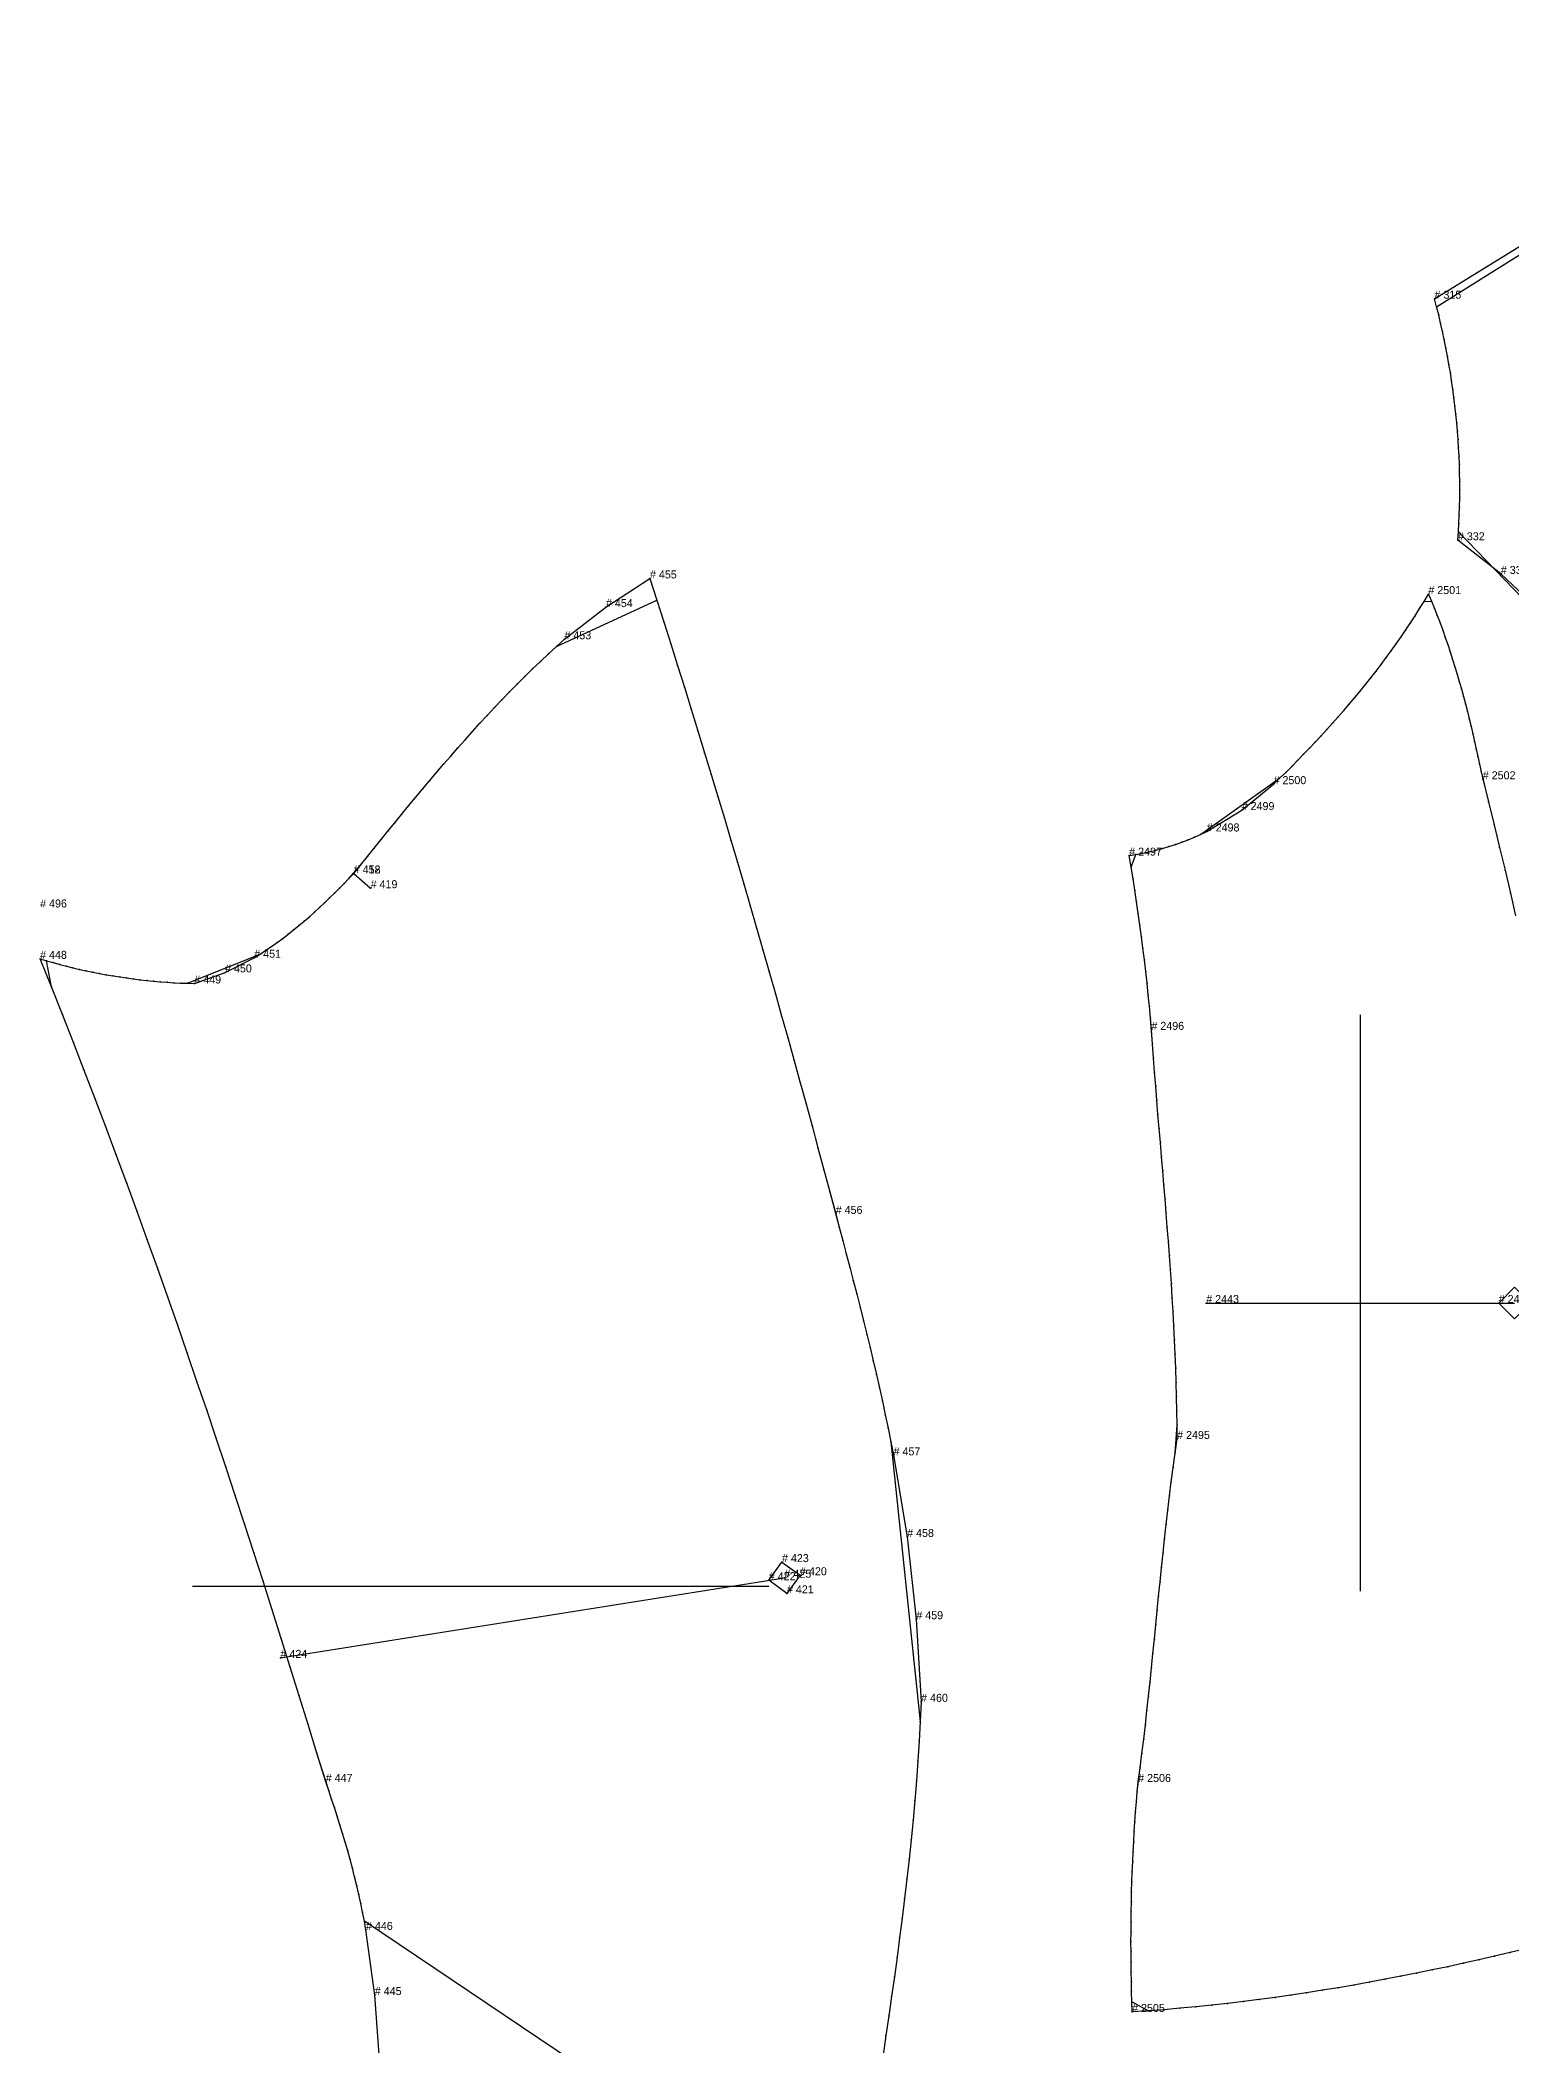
# Model space of a CAD drawing. Extents: x -129 to 180, y -125 to 336.
# Drawn here: x -105.7 to -59.7, y 151.8 to 214.5 of the extents above; entities that cross this region are included whole.
import ezdxf

# ---------------------------------------------------------------- set-up
doc = ezdxf.new("R2010")
doc.units = 0

# ---------------------------------------------------------------- blocks, each defined once
blk = doc.blocks.new('Pattern_65869_M')
at = {"layer": '1'}
blk.add_lwpolyline([(-59.319839, 154.869263), (-59.804924, 154.753235), (-60.290535, 154.639633), (-60.776684, 154.528549), (-61.263363, 154.42009), (-61.75058, 154.314316), (-62.238338, 154.211319), (-62.726635, 154.111206), (-63.215473, 154.014038), (-63.704857, 153.919922), (-64.194786, 153.828949), (-64.685265, 153.741196), (-65.176292, 153.656754), (-65.667877, 153.575699), (-66.160011, 153.498138), (-66.652702, 153.424164), (-67.145958, 153.353836), (-67.639771, 153.287262), (-68.13414, 153.224533), (-68.629074, 153.165726), (-69.12458, 153.110931), (-69.620651, 153.060242), (-70.117294, 153.013733), (-70.61451, 152.971512), (-71.112289, 152.933655), (-71.610657, 152.900253), (-71.619911, 153.212646), (-71.627823, 153.525101), (-71.634361, 153.837616), (-71.639488, 154.150192), (-71.643166, 154.462799), (-71.645363, 154.775421), (-71.646034, 155.088074), (-71.645149, 155.400711), (-71.64267, 155.713348), (-71.638565, 156.02597), (-71.632797, 156.338562), (-71.625328, 156.651108), (-71.616127, 156.963593), (-71.605148, 157.276031), (-71.592361, 157.588379), (-71.577728, 157.90065), (-71.561218, 158.212814), (-71.542786, 158.524872), (-71.522408, 158.836807), (-71.500038, 159.148605), (-71.475647, 159.460266), (-71.449196, 159.771774), (-71.420639, 160.083115), (-71.360641, 160.528641), (-71.303459, 160.974472), (-71.248817, 161.420563), (-71.196457, 161.866882), (-71.146088, 162.313416), (-71.09745, 162.760132), (-71.050255, 163.207001), (-71.004242, 163.653976), (-70.959129, 164.101059), (-70.91465, 164.548187), (-70.870522, 164.995361), (-70.826477, 165.442535), (-70.782234, 165.889679), (-70.737534, 166.336761), (-70.692085, 166.783768), (-70.64563, 167.230667), (-70.597878, 167.677414), (-70.548569, 168.123978), (-70.497421, 168.570343), (-70.444168, 169.016479), (-70.388527, 169.462357), (-70.330231, 169.907944), (-70.268997, 170.35321), (-70.204567, 170.798126), (-70.206238, 171.240051), (-70.211357, 171.681808), (-70.219742, 172.123398), (-70.231216, 172.56485), (-70.245605, 173.006149), (-70.262733, 173.447327), (-70.282425, 173.888382), (-70.304504, 174.3293), (-70.328796, 174.770126), (-70.355118, 175.210846), (-70.383308, 175.651474), (-70.413185, 176.09201), (-70.444565, 176.532486), (-70.47728, 176.972885), (-70.511154, 177.413223), (-70.546013, 177.853516), (-70.581673, 178.293747), (-70.617966, 178.733963), (-70.654716, 179.174149), (-70.69175, 179.614304), (-70.728882, 180.054459), (-70.765945, 180.494614), (-70.802757, 180.934769), (-70.839149, 181.374939), (-70.874939, 181.81514), (-70.909958, 182.255356), (-70.944031, 182.695618), (-70.976967, 183.135925), (-71.008614, 183.576294), (-71.039024, 183.940964), (-71.071831, 184.305405), (-71.107002, 184.669617), (-71.144516, 185.033585), (-71.184334, 185.397308), (-71.226425, 185.760773), (-71.27076, 186.123978), (-71.317314, 186.486908), (-71.366043, 186.849533), (-71.416939, 187.211884), (-71.469955, 187.573929), (-71.525063, 187.935654), (-71.582237, 188.297073), (-71.641441, 188.658157), (-71.702652, 189.018906), (-71.493233, 189.053818), (-71.284615, 189.093552), (-71.076965, 189.138214), (-70.870461, 189.187866), (-70.665276, 189.242599), (-70.461578, 189.302475), (-70.259552, 189.367584), (-70.059372, 189.438019), (-69.861198, 189.513855), (-69.665215, 189.595154), (-69.471596, 189.682022), (-69.28051, 189.774521), (-68.188438, 190.44165), (-67.193382, 191.251282), (-67.003349, 191.435074), (-66.814423, 191.620239), (-66.626656, 191.806763), (-66.440125, 191.994675), (-66.254875, 192.18399), (-66.070984, 192.374741), (-65.888504, 192.56691), (-65.707497, 192.760544), (-65.52803, 192.955627), (-65.350159, 193.152206), (-65.173958, 193.350266), (-64.999474, 193.54985), (-64.826775, 193.750961), (-64.65593, 193.953598), (-64.486992, 194.157806), (-64.320023, 194.363586), (-64.15509, 194.570953), (-63.992252, 194.779922), (-63.83157, 194.990509), (-63.673111, 195.202728), (-63.51693, 195.416595), (-63.363094, 195.632126), (-63.211666, 195.849335), (-63.062702, 196.068237), (-62.916271, 196.288849), (-62.772427, 196.511185), (-62.631241, 196.73526), (-62.492767, 196.961105), (-62.357075, 197.188705), (-62.261875, 196.965927), (-62.169662, 196.742111), (-62.080341, 196.517334), (-61.993824, 196.291595), (-61.910015, 196.064972), (-61.828819, 195.837463), (-61.750141, 195.609146), (-61.673889, 195.380035), (-61.599968, 195.150192), (-61.52829, 194.919632), (-61.458752, 194.688416), (-61.391266, 194.456558), (-61.325741, 194.224121), (-61.262074, 193.991135), (-61.20018, 193.757645), (-61.139961, 193.523682), (-61.081326, 193.289276), (-61.024181, 193.054504), (-60.96843, 192.819366), (-60.913979, 192.583923), (-60.860737, 192.348206), (-60.808609, 192.112244), (-60.7575, 191.876099), (-60.707321, 191.639801), (-60.65797, 191.403397), (-60.480408, 190.694458), (-60.305237, 189.984726), (-60.132721, 189.274185), (-59.963131, 188.562851), (-59.796741, 187.850708), (-59.633812, 187.137741)], dxfattribs=at)
at = {"layer": '2'}
for p in [(-62.357075, 197.188705), (-62.357075, 197.188705), (-67.193382, 191.251282), (-67.193382, 191.251282), (-60.65797, 191.403397), (-60.65797, 191.403397), (-68.188438, 190.44165), (-68.188438, 190.44165), (-69.28051, 189.774521), (-69.28051, 189.774521), (-71.702652, 189.018906), (-71.702652, 189.018906), (-71.008614, 183.576294), (-71.008614, 183.576294), (-69.295509, 175.044479), (-69.295509, 175.044479), (-60.160938, 175.044479), (-60.160938, 175.044479), (-70.204567, 170.798126), (-70.204567, 170.798126), (-71.420639, 160.083115), (-71.420639, 160.083115), (-71.610657, 152.900253), (-71.610657, 152.900253)]:
    blk.add_point(p, dxfattribs=at)
at = {"layer": '3'}
for p in [(-62.631241, 196.73526), (-62.631241, 196.73526), (-62.492767, 196.961105), (-62.492767, 196.961105), (-62.261875, 196.965927), (-62.261875, 196.965927), (-62.169662, 196.742111), (-62.169662, 196.742111), (-62.916271, 196.288849), (-62.916271, 196.288849), (-62.772427, 196.511185), (-62.772427, 196.511185), (-62.080341, 196.517334), (-62.080341, 196.517334), (-61.993824, 196.291595), (-61.993824, 196.291595), (-63.363094, 195.632126), (-63.363094, 195.632126), (-63.211666, 195.849335), (-63.211666, 195.849335), (-63.062702, 196.068237), (-63.062702, 196.068237), (-61.910015, 196.064972), (-61.910015, 196.064972), (-61.828819, 195.837463), (-61.828819, 195.837463), (-61.750141, 195.609146), (-61.750141, 195.609146), (-63.83157, 194.990509), (-63.83157, 194.990509), (-63.673111, 195.202728), (-63.673111, 195.202728), (-63.51693, 195.416595), (-63.51693, 195.416595), (-61.673889, 195.380035), (-61.673889, 195.380035), (-61.599968, 195.150192), (-61.599968, 195.150192), (-61.52829, 194.919632), (-61.52829, 194.919632), (-64.320023, 194.363586), (-64.320023, 194.363586), (-64.15509, 194.570953), (-64.15509, 194.570953), (-63.992252, 194.779922), (-63.992252, 194.779922), (-61.458752, 194.688416), (-61.458752, 194.688416), (-61.391266, 194.456558), (-61.391266, 194.456558), (-61.325741, 194.224121), (-61.325741, 194.224121), (-64.826775, 193.750961), (-64.826775, 193.750961), (-64.65593, 193.953598), (-64.65593, 193.953598), (-64.486992, 194.157806), (-64.486992, 194.157806), (-61.262074, 193.991135), (-61.262074, 193.991135), (-61.20018, 193.757645), (-61.20018, 193.757645), (-65.350159, 193.152206), (-65.350159, 193.152206), (-65.173958, 193.350266), (-65.173958, 193.350266), (-64.999474, 193.54985), (-64.999474, 193.54985), (-61.139961, 193.523682), (-61.139961, 193.523682), (-61.081326, 193.289276), (-61.081326, 193.289276), (-61.024181, 193.054504), (-61.024181, 193.054504), (-66.070984, 192.374741), (-66.070984, 192.374741), (-65.888504, 192.56691), (-65.888504, 192.56691), (-65.707497, 192.760544), (-65.707497, 192.760544), (-65.52803, 192.955627), (-65.52803, 192.955627), (-60.96843, 192.819366), (-60.96843, 192.819366), (-60.913979, 192.583923), (-60.913979, 192.583923), (-60.860737, 192.348206), (-60.860737, 192.348206), (-66.626656, 191.806763), (-66.626656, 191.806763), (-66.440125, 191.994675), (-66.440125, 191.994675), (-66.254875, 192.18399), (-66.254875, 192.18399), (-60.808609, 192.112244), (-60.808609, 192.112244), (-60.7575, 191.876099), (-60.7575, 191.876099), (-67.003349, 191.435074), (-67.003349, 191.435074), (-66.814423, 191.620239), (-66.814423, 191.620239), (-60.707321, 191.639801), (-60.707321, 191.639801), (-60.480408, 190.694458), (-60.480408, 190.694458), (-60.305237, 189.984726), (-60.305237, 189.984726), (-70.665276, 189.242599), (-70.665276, 189.242599), (-70.461578, 189.302475), (-70.461578, 189.302475), (-70.259552, 189.367584), (-70.259552, 189.367584), (-70.059372, 189.438019), (-70.059372, 189.438019), (-69.861198, 189.513855), (-69.861198, 189.513855), (-69.665215, 189.595154), (-69.665215, 189.595154), (-69.471596, 189.682022), (-69.471596, 189.682022), (-60.132721, 189.274185), (-60.132721, 189.274185), (-71.641441, 188.658157), (-71.641441, 188.658157), (-71.493233, 189.053818), (-71.493233, 189.053818), (-71.284615, 189.093552), (-71.284615, 189.093552), (-71.076965, 189.138214), (-71.076965, 189.138214), (-70.870461, 189.187866), (-70.870461, 189.187866), (-71.582237, 188.297073), (-71.582237, 188.297073), (-59.963131, 188.562851), (-59.963131, 188.562851), (-71.525063, 187.935654), (-71.525063, 187.935654), (-71.469955, 187.573929), (-71.469955, 187.573929), (-59.796741, 187.850708), (-59.796741, 187.850708), (-71.416939, 187.211884), (-71.416939, 187.211884), (-71.366043, 186.849533), (-71.366043, 186.849533), (-71.317314, 186.486908), (-71.317314, 186.486908), (-71.27076, 186.123978), (-71.27076, 186.123978), (-71.226425, 185.760773), (-71.226425, 185.760773), (-71.184334, 185.397308), (-71.184334, 185.397308), (-71.144516, 185.033585), (-71.144516, 185.033585), (-71.107002, 184.669617), (-71.107002, 184.669617), (-71.071831, 184.305405), (-71.071831, 184.305405), (-71.039024, 183.940964), (-71.039024, 183.940964), (-70.976967, 183.135925), (-70.976967, 183.135925), (-70.944031, 182.695618), (-70.944031, 182.695618), (-70.909958, 182.255356), (-70.909958, 182.255356), (-70.874939, 181.81514), (-70.874939, 181.81514), (-70.839149, 181.374939), (-70.839149, 181.374939), (-70.802757, 180.934769), (-70.802757, 180.934769), (-70.765945, 180.494614), (-70.765945, 180.494614), (-70.728882, 180.054459), (-70.728882, 180.054459), (-70.69175, 179.614304), (-70.69175, 179.614304), (-70.654716, 179.174149), (-70.654716, 179.174149), (-70.617966, 178.733963), (-70.617966, 178.733963), (-70.581673, 178.293747), (-70.581673, 178.293747), (-70.546013, 177.853516), (-70.546013, 177.853516), (-70.511154, 177.413223), (-70.511154, 177.413223), (-70.47728, 176.972885), (-70.47728, 176.972885), (-70.444565, 176.532486), (-70.444565, 176.532486), (-70.413185, 176.09201), (-70.413185, 176.09201), (-70.383308, 175.651474), (-70.383308, 175.651474), (-70.355118, 175.210846), (-70.355118, 175.210846), (-70.328796, 174.770126), (-70.328796, 174.770126), (-70.304504, 174.3293), (-70.304504, 174.3293), (-70.282425, 173.888382), (-70.282425, 173.888382), (-70.262733, 173.447327), (-70.262733, 173.447327), (-70.245605, 173.006149), (-70.245605, 173.006149), (-70.231216, 172.56485), (-70.231216, 172.56485), (-70.219742, 172.123398), (-70.219742, 172.123398), (-70.211357, 171.681808), (-70.211357, 171.681808), (-70.206238, 171.240051), (-70.206238, 171.240051), (-70.330231, 169.907944), (-70.330231, 169.907944), (-70.268997, 170.35321), (-70.268997, 170.35321), (-70.388527, 169.462357), (-70.388527, 169.462357), (-70.497421, 168.570343), (-70.497421, 168.570343), (-70.444168, 169.016479), (-70.444168, 169.016479), (-70.548569, 168.123978), (-70.548569, 168.123978), (-70.597878, 167.677414), (-70.597878, 167.677414), (-70.692085, 166.783768), (-70.692085, 166.783768), (-70.64563, 167.230667), (-70.64563, 167.230667), (-70.737534, 166.336761), (-70.737534, 166.336761), (-70.826477, 165.442535), (-70.826477, 165.442535), (-70.782234, 165.889679), (-70.782234, 165.889679), (-70.870522, 164.995361), (-70.870522, 164.995361), (-70.91465, 164.548187), (-70.91465, 164.548187), (-71.004242, 163.653976), (-71.004242, 163.653976), (-70.959129, 164.101059), (-70.959129, 164.101059), (-71.050255, 163.207001), (-71.050255, 163.207001), (-71.146088, 162.313416), (-71.146088, 162.313416), (-71.09745, 162.760132), (-71.09745, 162.760132), (-71.196457, 161.866882), (-71.196457, 161.866882), (-71.248817, 161.420563), (-71.248817, 161.420563), (-71.360641, 160.528641), (-71.360641, 160.528641), (-71.303459, 160.974472), (-71.303459, 160.974472), (-71.449196, 159.771774), (-71.449196, 159.771774), (-71.500038, 159.148605), (-71.500038, 159.148605), (-71.475647, 159.460266), (-71.475647, 159.460266), (-71.542786, 158.524872), (-71.542786, 158.524872), (-71.522408, 158.836807), (-71.522408, 158.836807), (-71.577728, 157.90065), (-71.577728, 157.90065), (-71.561218, 158.212814), (-71.561218, 158.212814), (-71.605148, 157.276031), (-71.605148, 157.276031), (-71.592361, 157.588379), (-71.592361, 157.588379), (-71.625328, 156.651108), (-71.625328, 156.651108), (-71.616127, 156.963593), (-71.616127, 156.963593), (-71.638565, 156.02597), (-71.638565, 156.02597), (-71.632797, 156.338562), (-71.632797, 156.338562), (-71.645149, 155.400711), (-71.645149, 155.400711), (-71.64267, 155.713348), (-71.64267, 155.713348), (-71.646034, 155.088074), (-71.646034, 155.088074), (-71.645363, 154.775421), (-71.645363, 154.775421), (-59.804924, 154.753235), (-59.804924, 154.753235), (-71.643166, 154.462799), (-71.643166, 154.462799), (-71.639488, 154.150192), (-71.639488, 154.150192), (-62.238338, 154.211319), (-62.238338, 154.211319), (-61.75058, 154.314316), (-61.75058, 154.314316), (-61.263363, 154.42009), (-61.263363, 154.42009), (-60.776684, 154.528549), (-60.776684, 154.528549), (-60.290535, 154.639633), (-60.290535, 154.639633), (-71.634361, 153.837616), (-71.634361, 153.837616), (-71.627823, 153.525101), (-71.627823, 153.525101), (-65.667877, 153.575699), (-65.667877, 153.575699), (-65.176292, 153.656754), (-65.176292, 153.656754), (-64.685265, 153.741196), (-64.685265, 153.741196), (-64.194786, 153.828949), (-64.194786, 153.828949), (-63.704857, 153.919922), (-63.704857, 153.919922), (-63.215473, 154.014038), (-63.215473, 154.014038), (-62.726635, 154.111206), (-62.726635, 154.111206), (-71.619911, 153.212646), (-71.619911, 153.212646), (-71.112289, 152.933655), (-71.112289, 152.933655), (-70.61451, 152.971512), (-70.61451, 152.971512), (-70.117294, 153.013733), (-70.117294, 153.013733), (-69.620651, 153.060242), (-69.620651, 153.060242), (-69.12458, 153.110931), (-69.12458, 153.110931), (-68.629074, 153.165726), (-68.629074, 153.165726), (-68.13414, 153.224533), (-68.13414, 153.224533), (-67.639771, 153.287262), (-67.639771, 153.287262), (-67.145958, 153.353836), (-67.145958, 153.353836), (-66.652702, 153.424164), (-66.652702, 153.424164), (-66.160011, 153.498138), (-66.160011, 153.498138)]:
    blk.add_point(p, dxfattribs=at)
at = {"layer": '7'}
blk.add_line((-64.481133, 166.044479), (-64.481133, 184.044464), dxfattribs=at)
at = {"layer": '8'}
blk.add_lwpolyline([(-59.17289, 175.044479), (-59.66692, 174.550659), (-60.160938, 175.044479), (-59.66692, 175.538406), (-59.17289, 175.044479)], close=True, dxfattribs=at)
blk.add_lwpolyline([(-69.295509, 175.044479), (-59.66692, 175.044479)], dxfattribs=at)
at = {"layer": '84'}
blk.add_lwpolyline([(-59.319839, 154.869263), (-59.804924, 154.753235), (-60.290535, 154.639633), (-60.776684, 154.528549), (-61.263363, 154.42009), (-61.75058, 154.314316), (-62.238338, 154.211319), (-62.726635, 154.111206), (-63.215473, 154.014038), (-63.704857, 153.919922), (-64.194786, 153.828949), (-64.685265, 153.741196), (-65.176292, 153.656754), (-65.667877, 153.575699), (-66.160011, 153.498138), (-66.652702, 153.424164), (-67.145958, 153.353836), (-67.639771, 153.287262), (-68.13414, 153.224533), (-68.629074, 153.165726), (-69.12458, 153.110931), (-69.620651, 153.060242), (-70.117294, 153.013733), (-70.61451, 152.971512), (-71.112289, 152.933655), (-71.619911, 153.212646), (-71.627823, 153.525101), (-71.634361, 153.837616), (-71.639488, 154.150192), (-71.643166, 154.462799), (-71.645363, 154.775421), (-71.646034, 155.088074), (-71.645149, 155.400711), (-71.64267, 155.713348), (-71.638565, 156.02597), (-71.632797, 156.338562), (-71.625328, 156.651108), (-71.616127, 156.963593), (-71.605148, 157.276031), (-71.592361, 157.588379), (-71.577728, 157.90065), (-71.561218, 158.212814), (-71.542786, 158.524872), (-71.522408, 158.836807), (-71.500038, 159.148605), (-71.475647, 159.460266), (-71.449196, 159.771774), (-71.360641, 160.528641), (-71.303459, 160.974472), (-71.248817, 161.420563), (-71.196457, 161.866882), (-71.146088, 162.313416), (-71.09745, 162.760132), (-71.050255, 163.207001), (-71.004242, 163.653976), (-70.959129, 164.101059), (-70.91465, 164.548187), (-70.870522, 164.995361), (-70.826477, 165.442535), (-70.782234, 165.889679), (-70.737534, 166.336761), (-70.692085, 166.783768), (-70.64563, 167.230667), (-70.597878, 167.677414), (-70.548569, 168.123978), (-70.497421, 168.570343), (-70.444168, 169.016479), (-70.388527, 169.462357), (-70.330231, 169.907944), (-70.268997, 170.35321), (-70.206238, 171.240051), (-70.211357, 171.681808), (-70.219742, 172.123398), (-70.231216, 172.56485), (-70.245605, 173.006149), (-70.262733, 173.447327), (-70.282425, 173.888382), (-70.304504, 174.3293), (-70.328796, 174.770126), (-70.355118, 175.210846), (-70.383308, 175.651474), (-70.413185, 176.09201), (-70.444565, 176.532486), (-70.47728, 176.972885), (-70.511154, 177.413223), (-70.546013, 177.853516), (-70.581673, 178.293747), (-70.617966, 178.733963), (-70.654716, 179.174149), (-70.69175, 179.614304), (-70.728882, 180.054459), (-70.765945, 180.494614), (-70.802757, 180.934769), (-70.839149, 181.374939), (-70.874939, 181.81514), (-70.909958, 182.255356), (-70.944031, 182.695618), (-70.976967, 183.135925), (-71.039024, 183.940964), (-71.071831, 184.305405), (-71.107002, 184.669617), (-71.144516, 185.033585), (-71.184334, 185.397308), (-71.226425, 185.760773), (-71.27076, 186.123978), (-71.317314, 186.486908), (-71.366043, 186.849533), (-71.416939, 187.211884), (-71.469955, 187.573929), (-71.525063, 187.935654), (-71.582237, 188.297073), (-71.641441, 188.658157), (-71.493233, 189.053818), (-71.284615, 189.093552), (-71.076965, 189.138214), (-70.870461, 189.187866), (-70.665276, 189.242599), (-70.461578, 189.302475), (-70.259552, 189.367584), (-70.059372, 189.438019), (-69.861198, 189.513855), (-69.665215, 189.595154), (-69.471596, 189.682022), (-67.003349, 191.435074), (-66.814423, 191.620239), (-66.626656, 191.806763), (-66.440125, 191.994675), (-66.254875, 192.18399), (-66.070984, 192.374741), (-65.888504, 192.56691), (-65.707497, 192.760544), (-65.52803, 192.955627), (-65.350159, 193.152206), (-65.173958, 193.350266), (-64.999474, 193.54985), (-64.826775, 193.750961), (-64.65593, 193.953598), (-64.486992, 194.157806), (-64.320023, 194.363586), (-64.15509, 194.570953), (-63.992252, 194.779922), (-63.83157, 194.990509), (-63.673111, 195.202728), (-63.51693, 195.416595), (-63.363094, 195.632126), (-63.211666, 195.849335), (-63.062702, 196.068237), (-62.916271, 196.288849), (-62.772427, 196.511185), (-62.631241, 196.73526), (-62.492767, 196.961105), (-62.261875, 196.965927), (-62.169662, 196.742111), (-62.080341, 196.517334), (-61.993824, 196.291595), (-61.910015, 196.064972), (-61.828819, 195.837463), (-61.750141, 195.609146), (-61.673889, 195.380035), (-61.599968, 195.150192), (-61.52829, 194.919632), (-61.458752, 194.688416), (-61.391266, 194.456558), (-61.325741, 194.224121), (-61.262074, 193.991135), (-61.20018, 193.757645), (-61.139961, 193.523682), (-61.081326, 193.289276), (-61.024181, 193.054504), (-60.96843, 192.819366), (-60.913979, 192.583923), (-60.860737, 192.348206), (-60.808609, 192.112244), (-60.7575, 191.876099), (-60.707321, 191.639801), (-60.480408, 190.694458), (-60.305237, 189.984726), (-60.132721, 189.274185), (-59.963131, 188.562851), (-59.796741, 187.850708), (-59.633812, 187.137741)], dxfattribs=at)
at = {"layer": '1'}
for s, p in [('# 2501', (-62.357075, 197.188705)), ('# 2500', (-67.193382, 191.251282)), ('# 2502', (-60.65797, 191.403397)), ('# 2499', (-68.188438, 190.44165)), ('# 2498', (-69.28051, 189.774521)), ('# 2497', (-71.702652, 189.018906)), ('# 2496', (-71.008614, 183.576294)), ('# 2495', (-70.204567, 170.798126)), ('# 2506', (-71.420639, 160.083115)), ('# 2505', (-71.610657, 152.900253))]:
    blk.add_text(s, height=0.25, dxfattribs=at).set_placement(p)
at = {"layer": '8'}
for s, p in [('# 2443', (-69.295509, 175.044479)), ('# 2441', (-60.160938, 175.044479))]:
    blk.add_text(s, height=0.25, dxfattribs=at).set_placement(p)
blk = doc.blocks.new('Pattern_110770_M')
at = {"layer": '1'}
blk.add_text('# 496', height=0.25, dxfattribs=at).set_placement((-105.718414, 187.399338))
blk = doc.blocks.new('Pattern_121094_M')
at = {"layer": '1'}
blk.add_lwpolyline([(-94.56163, 143.840881), (-95.264343, 153.427078), (-95.540306, 155.461105), (-95.591255, 155.738846), (-95.645576, 156.015854), (-95.703163, 156.292145), (-95.763916, 156.567719), (-95.827744, 156.842575), (-95.894554, 157.116714), (-95.964241, 157.390137), (-96.036713, 157.662857), (-96.111877, 157.934845), (-96.189629, 158.206131), (-96.269882, 158.4767), (-96.352531, 158.746567), (-96.437485, 159.015701), (-96.524643, 159.284134), (-96.613914, 159.551849), (-96.7052, 159.818863), (-96.798401, 160.085159), (-97.072212, 160.982941), (-97.347794, 161.880219), (-97.625214, 162.776947), (-97.904549, 163.673126), (-98.18586, 164.56871), (-98.469231, 165.463654), (-98.75473, 166.357941), (-99.042419, 167.251511), (-99.332382, 168.144363), (-99.624687, 169.036438), (-99.919395, 169.927704), (-100.216599, 170.818146), (-100.51635, 171.707718), (-100.818733, 172.59639), (-101.12381, 173.484116), (-101.431664, 174.37088), (-101.742355, 175.256638), (-102.055962, 176.141357), (-102.372551, 177.025009), (-102.6922, 177.907562), (-103.014977, 178.788971), (-103.34095, 179.669205), (-103.670197, 180.548233), (-104.002792, 181.426025), (-104.338799, 182.302536), (-104.678291, 183.17775), (-105.021339, 184.051636), (-105.368019, 184.924118), (-105.718407, 185.795212), (-105.514534, 185.73439), (-105.309952, 185.676025), (-105.104683, 185.620102), (-104.89875, 185.56665), (-104.692192, 185.515671), (-104.485039, 185.467163), (-104.277328, 185.421143), (-104.069069, 185.377579), (-103.860306, 185.336517), (-103.651077, 185.297958), (-103.441391, 185.261871), (-103.2313, 185.228302), (-103.020821, 185.197235), (-102.809982, 185.168671), (-102.598824, 185.142624), (-102.387367, 185.11908), (-102.175644, 185.098083), (-101.963692, 185.07959), (-101.751534, 185.063644), (-101.5392, 185.050232), (-101.326721, 185.039352), (-101.114136, 185.031021), (-100.901459, 185.025238), (-99.942062, 185.372498), (-99.030602, 185.830093), (-98.848038, 185.943924), (-98.667915, 186.061325), (-98.490166, 186.182159), (-98.314743, 186.306259), (-98.141586, 186.433502), (-97.970634, 186.563736), (-97.801834, 186.696808), (-97.635132, 186.832581), (-97.470467, 186.970901), (-97.307785, 187.111618), (-97.147026, 187.254608), (-96.988136, 187.399689), (-96.831055, 187.546753), (-96.675728, 187.695633), (-96.522095, 187.846191), (-96.37011, 187.998291), (-96.219704, 188.151764), (-96.070824, 188.306473), (-95.923409, 188.462265), (-95.710373, 188.726196), (-95.4972, 188.99025), (-95.283791, 189.254303), (-95.070053, 189.51825), (-94.855888, 189.781998), (-94.641205, 190.045425), (-94.425903, 190.308441), (-94.209892, 190.570938), (-93.99308, 190.832825), (-93.775368, 191.093964), (-93.556656, 191.354263), (-93.336853, 191.613632), (-93.115875, 191.871948), (-92.893608, 192.129089), (-92.669975, 192.38501), (-92.444862, 192.639542), (-92.218193, 192.892624), (-91.989861, 193.144119), (-91.759773, 193.393936), (-91.52784, 193.641968), (-91.293953, 193.888123), (-91.058037, 194.132263), (-90.819984, 194.374329), (-90.579697, 194.614166), (-90.33709, 194.851715), (-90.092064, 195.086823), (-89.844521, 195.319427), (-89.594368, 195.549408), (-89.341515, 195.776642), (-88.045311, 196.782013), (-86.67086, 197.677429), (-86.45256, 196.998444), (-86.235664, 196.319), (-86.020172, 195.63913), (-85.806068, 194.958832), (-85.593338, 194.278107), (-85.381966, 193.596954), (-85.171951, 192.91539), (-84.963272, 192.233414), (-84.75592, 191.551041), (-84.549881, 190.868271), (-84.345139, 190.185104), (-84.141685, 189.501556), (-83.939514, 188.817627), (-83.738609, 188.133331), (-83.538948, 187.448669), (-83.34053, 186.763641), (-83.143341, 186.078247), (-82.947372, 185.392517), (-82.752602, 184.706451), (-82.559021, 184.020035), (-82.366615, 183.333298), (-82.175385, 182.646225), (-81.985306, 181.958832), (-81.796364, 181.271133), (-81.608559, 180.58313), (-81.42186, 179.894821), (-81.236275, 179.206207), (-81.051781, 178.517319), (-80.86837, 177.82814), (-80.757576, 177.411804), (-80.647186, 176.995331), (-80.537346, 176.57869), (-80.428215, 176.161835), (-80.319962, 175.744736), (-80.212723, 175.327377), (-80.106659, 174.909714), (-80.00193, 174.49173), (-79.898689, 174.073364), (-79.797096, 173.654633), (-79.697304, 173.235458), (-79.599457, 172.815826), (-79.503731, 172.395721), (-79.410263, 171.975098), (-79.319221, 171.553925), (-79.230751, 171.132172), (-79.14502, 170.709808), (-79.062164, 170.286804), (-78.637276, 167.736725), (-78.35112, 165.167633), (-78.200996, 162.588028), (-78.229034, 161.971237), (-78.263107, 161.355011), (-78.302917, 160.739334), (-78.348175, 160.124191), (-78.398598, 159.509552), (-78.453865, 158.89537), (-78.513702, 158.281647), (-78.577812, 157.66835), (-78.645897, 157.055435), (-78.717659, 156.442902), (-78.792809, 155.830704), (-78.871048, 155.218811), (-78.952095, 154.607224), (-79.035637, 153.995895), (-79.121391, 153.384796), (-79.209061, 152.773926), (-79.298355, 152.163223), (-79.388969, 151.552689)], dxfattribs=at)
at = {"layer": '2'}
for p in [(-86.67086, 197.677429), (-86.67086, 197.677429), (-88.045311, 196.782013), (-88.045311, 196.782013), (-89.341515, 195.776642), (-89.341515, 195.776642), (-95.923409, 188.462265), (-95.923409, 188.462265), (-95.923409, 188.462265), (-95.923409, 188.462265), (-95.39563, 188.002548), (-95.39563, 188.002548), (-105.718407, 185.795212), (-105.718407, 185.795212), (-99.030602, 185.830093), (-99.030602, 185.830093), (-100.901459, 185.025238), (-100.901459, 185.025238), (-99.942062, 185.372498), (-99.942062, 185.372498), (-80.86837, 177.82814), (-80.86837, 177.82814), (-79.062164, 170.286804), (-79.062164, 170.286804), (-78.637276, 167.736725), (-78.637276, 167.736725), (-82.546638, 166.951782), (-82.546638, 166.951782), (-82.956909, 166.386261), (-82.956909, 166.386261), (-82.469017, 166.463882), (-82.469017, 166.463882), (-81.982124, 166.541336), (-81.982124, 166.541336), (-81.982124, 166.541336), (-81.982124, 166.541336), (-82.391418, 165.975983), (-82.391418, 165.975983), (-78.35112, 165.167633), (-78.35112, 165.167633), (-98.209656, 163.959793), (-98.209656, 163.959793), (-78.200996, 162.588028), (-78.200996, 162.588028), (-96.798401, 160.085159), (-96.798401, 160.085159), (-95.540306, 155.461105), (-95.540306, 155.461105), (-95.264343, 153.427078), (-95.264343, 153.427078)]:
    blk.add_point(p, dxfattribs=at)
at = {"layer": '3'}
for p in [(-86.45256, 196.998444), (-86.45256, 196.998444), (-86.235664, 196.319), (-86.235664, 196.319), (-89.594368, 195.549408), (-89.594368, 195.549408), (-86.020172, 195.63913), (-86.020172, 195.63913), (-90.33709, 194.851715), (-90.33709, 194.851715), (-90.092064, 195.086823), (-90.092064, 195.086823), (-89.844521, 195.319427), (-89.844521, 195.319427), (-85.806068, 194.958832), (-85.806068, 194.958832), (-90.819984, 194.374329), (-90.819984, 194.374329), (-90.579697, 194.614166), (-90.579697, 194.614166), (-85.593338, 194.278107), (-85.593338, 194.278107), (-91.52784, 193.641968), (-91.52784, 193.641968), (-91.293953, 193.888123), (-91.293953, 193.888123), (-91.058037, 194.132263), (-91.058037, 194.132263), (-85.381966, 193.596954), (-85.381966, 193.596954), (-91.989861, 193.144119), (-91.989861, 193.144119), (-91.759773, 193.393936), (-91.759773, 193.393936), (-92.669975, 192.38501), (-92.669975, 192.38501), (-92.444862, 192.639542), (-92.444862, 192.639542), (-92.218193, 192.892624), (-92.218193, 192.892624), (-85.171951, 192.91539), (-85.171951, 192.91539), (-93.115875, 191.871948), (-93.115875, 191.871948), (-92.893608, 192.129089), (-92.893608, 192.129089), (-84.963272, 192.233414), (-84.963272, 192.233414), (-93.775368, 191.093964), (-93.775368, 191.093964), (-93.556656, 191.354263), (-93.556656, 191.354263), (-93.336853, 191.613632), (-93.336853, 191.613632), (-84.75592, 191.551041), (-84.75592, 191.551041), (-94.209892, 190.570938), (-94.209892, 190.570938), (-93.99308, 190.832825), (-93.99308, 190.832825), (-84.549881, 190.868271), (-84.549881, 190.868271), (-94.641205, 190.045425), (-94.641205, 190.045425), (-94.425903, 190.308441), (-94.425903, 190.308441), (-84.345139, 190.185104), (-84.345139, 190.185104), (-95.283791, 189.254303), (-95.283791, 189.254303), (-95.070053, 189.51825), (-95.070053, 189.51825), (-94.855888, 189.781998), (-94.855888, 189.781998), (-84.141685, 189.501556), (-84.141685, 189.501556), (-95.710373, 188.726196), (-95.710373, 188.726196), (-95.4972, 188.99025), (-95.4972, 188.99025), (-83.939514, 188.817627), (-83.939514, 188.817627), (-96.37011, 187.998291), (-96.37011, 187.998291), (-96.219704, 188.151764), (-96.219704, 188.151764), (-96.070824, 188.306473), (-96.070824, 188.306473), (-83.738609, 188.133331), (-83.738609, 188.133331), (-96.988136, 187.399689), (-96.988136, 187.399689), (-96.831055, 187.546753), (-96.831055, 187.546753), (-96.675728, 187.695633), (-96.675728, 187.695633), (-96.522095, 187.846191), (-96.522095, 187.846191), (-83.538948, 187.448669), (-83.538948, 187.448669), (-97.635132, 186.832581), (-97.635132, 186.832581), (-97.470467, 186.970901), (-97.470467, 186.970901), (-97.307785, 187.111618), (-97.307785, 187.111618), (-97.147026, 187.254608), (-97.147026, 187.254608), (-83.34053, 186.763641), (-83.34053, 186.763641), (-98.490166, 186.182159), (-98.490166, 186.182159), (-98.314743, 186.306259), (-98.314743, 186.306259), (-98.141586, 186.433502), (-98.141586, 186.433502), (-97.970634, 186.563736), (-97.970634, 186.563736), (-97.801834, 186.696808), (-97.801834, 186.696808), (-83.143341, 186.078247), (-83.143341, 186.078247), (-105.514534, 185.73439), (-105.514534, 185.73439), (-105.309952, 185.676025), (-105.309952, 185.676025), (-105.104683, 185.620102), (-105.104683, 185.620102), (-104.89875, 185.56665), (-104.89875, 185.56665), (-104.692192, 185.515671), (-104.692192, 185.515671), (-104.485039, 185.467163), (-104.485039, 185.467163), (-98.848038, 185.943924), (-98.848038, 185.943924), (-98.667915, 186.061325), (-98.667915, 186.061325), (-105.368019, 184.924118), (-105.368019, 184.924118), (-104.277328, 185.421143), (-104.277328, 185.421143), (-104.069069, 185.377579), (-104.069069, 185.377579), (-103.860306, 185.336517), (-103.860306, 185.336517), (-103.651077, 185.297958), (-103.651077, 185.297958), (-103.441391, 185.261871), (-103.441391, 185.261871), (-103.2313, 185.228302), (-103.2313, 185.228302), (-103.020821, 185.197235), (-103.020821, 185.197235), (-102.809982, 185.168671), (-102.809982, 185.168671), (-102.598824, 185.142624), (-102.598824, 185.142624), (-102.387367, 185.11908), (-102.387367, 185.11908), (-102.175644, 185.098083), (-102.175644, 185.098083), (-101.963692, 185.07959), (-101.963692, 185.07959), (-101.751534, 185.063644), (-101.751534, 185.063644), (-101.5392, 185.050232), (-101.5392, 185.050232), (-101.326721, 185.039352), (-101.326721, 185.039352), (-101.114136, 185.031021), (-101.114136, 185.031021), (-82.947372, 185.392517), (-82.947372, 185.392517), (-82.752602, 184.706451), (-82.752602, 184.706451), (-105.021339, 184.051636), (-105.021339, 184.051636), (-82.559021, 184.020035), (-82.559021, 184.020035), (-104.678291, 183.17775), (-104.678291, 183.17775), (-82.366615, 183.333298), (-82.366615, 183.333298), (-82.175385, 182.646225), (-82.175385, 182.646225), (-104.338799, 182.302536), (-104.338799, 182.302536), (-81.985306, 181.958832), (-81.985306, 181.958832), (-104.002792, 181.426025), (-104.002792, 181.426025), (-81.796364, 181.271133), (-81.796364, 181.271133), (-103.670197, 180.548233), (-103.670197, 180.548233), (-81.608559, 180.58313), (-81.608559, 180.58313), (-81.42186, 179.894821), (-81.42186, 179.894821), (-103.34095, 179.669205), (-103.34095, 179.669205), (-81.236275, 179.206207), (-81.236275, 179.206207), (-103.014977, 178.788971), (-103.014977, 178.788971), (-81.051781, 178.517319), (-81.051781, 178.517319), (-102.6922, 177.907562), (-102.6922, 177.907562), (-80.757576, 177.411804), (-80.757576, 177.411804), (-102.372551, 177.025009), (-102.372551, 177.025009), (-80.647186, 176.995331), (-80.647186, 176.995331), (-102.055962, 176.141357), (-102.055962, 176.141357), (-80.537346, 176.57869), (-80.537346, 176.57869), (-80.428215, 176.161835), (-80.428215, 176.161835), (-80.319962, 175.744736), (-80.319962, 175.744736), (-101.742355, 175.256638), (-101.742355, 175.256638), (-80.212723, 175.327377), (-80.212723, 175.327377), (-80.106659, 174.909714), (-80.106659, 174.909714), (-101.431664, 174.37088), (-101.431664, 174.37088), (-80.00193, 174.49173), (-80.00193, 174.49173), (-79.898689, 174.073364), (-79.898689, 174.073364), (-79.797096, 173.654633), (-79.797096, 173.654633), (-101.12381, 173.484116), (-101.12381, 173.484116), (-79.697304, 173.235458), (-79.697304, 173.235458), (-100.818733, 172.59639), (-100.818733, 172.59639), (-79.599457, 172.815826), (-79.599457, 172.815826), (-79.503731, 172.395721), (-79.503731, 172.395721), (-100.51635, 171.707718), (-100.51635, 171.707718), (-79.410263, 171.975098), (-79.410263, 171.975098), (-79.319221, 171.553925), (-79.319221, 171.553925), (-79.230751, 171.132172), (-79.230751, 171.132172), (-100.216599, 170.818146), (-100.216599, 170.818146), (-79.14502, 170.709808), (-79.14502, 170.709808), (-99.919395, 169.927704), (-99.919395, 169.927704), (-99.624687, 169.036438), (-99.624687, 169.036438), (-99.332382, 168.144363), (-99.332382, 168.144363), (-99.042419, 167.251511), (-99.042419, 167.251511), (-98.75473, 166.357941), (-98.75473, 166.357941), (-98.469231, 165.463654), (-98.469231, 165.463654), (-98.18586, 164.56871), (-98.18586, 164.56871), (-97.904549, 163.673126), (-97.904549, 163.673126), (-97.625214, 162.776947), (-97.625214, 162.776947), (-97.347794, 161.880219), (-97.347794, 161.880219), (-78.229034, 161.971237), (-78.229034, 161.971237), (-78.263107, 161.355011), (-78.263107, 161.355011), (-97.072212, 160.982941), (-97.072212, 160.982941), (-78.302917, 160.739334), (-78.302917, 160.739334), (-96.7052, 159.818863), (-96.7052, 159.818863), (-78.348175, 160.124191), (-78.348175, 160.124191), (-96.613914, 159.551849), (-96.613914, 159.551849), (-96.524643, 159.284134), (-96.524643, 159.284134), (-78.398598, 159.509552), (-78.398598, 159.509552), (-96.437485, 159.015701), (-96.437485, 159.015701), (-96.352531, 158.746567), (-96.352531, 158.746567), (-78.453865, 158.89537), (-78.453865, 158.89537), (-96.269882, 158.4767), (-96.269882, 158.4767), (-96.189629, 158.206131), (-96.189629, 158.206131), (-96.111877, 157.934845), (-96.111877, 157.934845), (-78.513702, 158.281647), (-78.513702, 158.281647), (-96.036713, 157.662857), (-96.036713, 157.662857), (-95.964241, 157.390137), (-95.964241, 157.390137), (-78.577812, 157.66835), (-78.577812, 157.66835), (-95.894554, 157.116714), (-95.894554, 157.116714), (-95.827744, 156.842575), (-95.827744, 156.842575), (-78.645897, 157.055435), (-78.645897, 157.055435), (-95.763916, 156.567719), (-95.763916, 156.567719), (-95.703163, 156.292145), (-95.703163, 156.292145), (-95.645576, 156.015854), (-95.645576, 156.015854), (-78.717659, 156.442902), (-78.717659, 156.442902), (-95.591255, 155.738846), (-95.591255, 155.738846), (-78.792809, 155.830704), (-78.792809, 155.830704), (-78.871048, 155.218811), (-78.871048, 155.218811), (-78.952095, 154.607224), (-78.952095, 154.607224), (-79.035637, 153.995895), (-79.035637, 153.995895), (-79.121391, 153.384796), (-79.121391, 153.384796), (-79.209061, 152.773926), (-79.209061, 152.773926), (-79.298355, 152.163223), (-79.298355, 152.163223)]:
    blk.add_point(p, dxfattribs=at)
at = {"layer": '7'}
blk.add_line((-82.959709, 166.187149), (-100.959709, 166.187149), dxfattribs=at)
at = {"layer": '8'}
for points in [[(-95.923409, 188.462265), (-95.39563, 188.002548)], [(-98.209656, 163.959793), (-82.469017, 166.463882)]]:
    blk.add_lwpolyline(points, dxfattribs=at)
blk.add_lwpolyline([(-81.982124, 166.541336), (-82.391418, 165.975983), (-82.956909, 166.386261), (-82.546638, 166.951782), (-81.982124, 166.541336)], close=True, dxfattribs=at)
at = {"layer": '84'}
blk.add_lwpolyline([(-80.303307, 145.450348), (-95.591255, 155.738846), (-95.645576, 156.015854), (-95.703163, 156.292145), (-95.763916, 156.567719), (-95.827744, 156.842575), (-95.894554, 157.116714), (-95.964241, 157.390137), (-96.036713, 157.662857), (-96.111877, 157.934845), (-96.189629, 158.206131), (-96.269882, 158.4767), (-96.352531, 158.746567), (-96.437485, 159.015701), (-96.524643, 159.284134), (-96.613914, 159.551849), (-96.7052, 159.818863), (-97.072212, 160.982941), (-97.347794, 161.880219), (-97.625214, 162.776947), (-97.904549, 163.673126), (-98.18586, 164.56871), (-98.469231, 165.463654), (-98.75473, 166.357941), (-99.042419, 167.251511), (-99.332382, 168.144363), (-99.624687, 169.036438), (-99.919395, 169.927704), (-100.216599, 170.818146), (-100.51635, 171.707718), (-100.818733, 172.59639), (-101.12381, 173.484116), (-101.431664, 174.37088), (-101.742355, 175.256638), (-102.055962, 176.141357), (-102.372551, 177.025009), (-102.6922, 177.907562), (-103.014977, 178.788971), (-103.34095, 179.669205), (-103.670197, 180.548233), (-104.002792, 181.426025), (-104.338799, 182.302536), (-104.678291, 183.17775), (-105.021339, 184.051636), (-105.368019, 184.924118), (-105.514534, 185.73439), (-105.309952, 185.676025), (-105.104683, 185.620102), (-104.89875, 185.56665), (-104.692192, 185.515671), (-104.485039, 185.467163), (-104.277328, 185.421143), (-104.069069, 185.377579), (-103.860306, 185.336517), (-103.651077, 185.297958), (-103.441391, 185.261871), (-103.2313, 185.228302), (-103.020821, 185.197235), (-102.809982, 185.168671), (-102.598824, 185.142624), (-102.387367, 185.11908), (-102.175644, 185.098083), (-101.963692, 185.07959), (-101.751534, 185.063644), (-101.5392, 185.050232), (-101.326721, 185.039352), (-101.114136, 185.031021), (-98.848038, 185.943924), (-98.667915, 186.061325), (-98.490166, 186.182159), (-98.314743, 186.306259), (-98.141586, 186.433502), (-97.970634, 186.563736), (-97.801834, 186.696808), (-97.635132, 186.832581), (-97.470467, 186.970901), (-97.307785, 187.111618), (-97.147026, 187.254608), (-96.988136, 187.399689), (-96.831055, 187.546753), (-96.675728, 187.695633), (-96.522095, 187.846191), (-96.37011, 187.998291), (-96.219704, 188.151764), (-96.070824, 188.306473), (-95.710373, 188.726196), (-95.4972, 188.99025), (-95.283791, 189.254303), (-95.070053, 189.51825), (-94.855888, 189.781998), (-94.641205, 190.045425), (-94.425903, 190.308441), (-94.209892, 190.570938), (-93.99308, 190.832825), (-93.775368, 191.093964), (-93.556656, 191.354263), (-93.336853, 191.613632), (-93.115875, 191.871948), (-92.893608, 192.129089), (-92.669975, 192.38501), (-92.444862, 192.639542), (-92.218193, 192.892624), (-91.989861, 193.144119), (-91.759773, 193.393936), (-91.52784, 193.641968), (-91.293953, 193.888123), (-91.058037, 194.132263), (-90.819984, 194.374329), (-90.579697, 194.614166), (-90.33709, 194.851715), (-90.092064, 195.086823), (-89.844521, 195.319427), (-89.594368, 195.549408), (-86.45256, 196.998444), (-86.235664, 196.319), (-86.020172, 195.63913), (-85.806068, 194.958832), (-85.593338, 194.278107), (-85.381966, 193.596954), (-85.171951, 192.91539), (-84.963272, 192.233414), (-84.75592, 191.551041), (-84.549881, 190.868271), (-84.345139, 190.185104), (-84.141685, 189.501556), (-83.939514, 188.817627), (-83.738609, 188.133331), (-83.538948, 187.448669), (-83.34053, 186.763641), (-83.143341, 186.078247), (-82.947372, 185.392517), (-82.752602, 184.706451), (-82.559021, 184.020035), (-82.366615, 183.333298), (-82.175385, 182.646225), (-81.985306, 181.958832), (-81.796364, 181.271133), (-81.608559, 180.58313), (-81.42186, 179.894821), (-81.236275, 179.206207), (-81.051781, 178.517319), (-80.757576, 177.411804), (-80.647186, 176.995331), (-80.537346, 176.57869), (-80.428215, 176.161835), (-80.319962, 175.744736), (-80.212723, 175.327377), (-80.106659, 174.909714), (-80.00193, 174.49173), (-79.898689, 174.073364), (-79.797096, 173.654633), (-79.697304, 173.235458), (-79.599457, 172.815826), (-79.503731, 172.395721), (-79.410263, 171.975098), (-79.319221, 171.553925), (-79.230751, 171.132172), (-79.14502, 170.709808), (-78.229034, 161.971237), (-78.263107, 161.355011), (-78.302917, 160.739334), (-78.348175, 160.124191), (-78.398598, 159.509552), (-78.453865, 158.89537), (-78.513702, 158.281647), (-78.577812, 157.66835), (-78.645897, 157.055435), (-78.717659, 156.442902), (-78.792809, 155.830704), (-78.871048, 155.218811), (-78.952095, 154.607224), (-79.035637, 153.995895), (-79.121391, 153.384796), (-79.209061, 152.773926), (-79.298355, 152.163223), (-79.388969, 151.552689)], dxfattribs=at)
at = {"layer": '85'}
for points in [[(-95.39563, 188.002548)], [(-82.469017, 166.463882)]]:
    blk.add_lwpolyline(points, dxfattribs=at)
at = {"layer": '1'}
for s, p in [('# 455', (-86.67086, 197.677429)), ('# 454', (-88.045311, 196.782013)), ('# 453', (-89.341515, 195.776642)), ('# 452', (-95.923409, 188.462265)), ('# 451', (-99.030602, 185.830093)), ('# 448', (-105.718407, 185.795212)), ('# 450', (-99.942062, 185.372498)), ('# 449', (-100.901459, 185.025238)), ('# 456', (-80.86837, 177.82814)), ('# 457', (-79.062164, 170.286804)), ('# 458', (-78.637276, 167.736725)), ('# 459', (-78.35112, 165.167633)), ('# 460', (-78.200996, 162.588028)), ('# 447', (-96.798401, 160.085159)), ('# 446', (-95.540306, 155.461105)), ('# 445', (-95.264343, 153.427078))]:
    blk.add_text(s, height=0.25, dxfattribs=at).set_placement(p)
at = {"layer": '8'}
for s, p in [('# 418', (-95.923409, 188.462265)), ('# 419', (-95.39563, 188.002548)), ('# 423', (-82.546638, 166.951782)), ('# 425', (-82.469017, 166.463882)), ('# 420', (-81.982124, 166.541336)), ('# 420', (-81.982124, 166.541336)), ('# 422', (-82.956909, 166.386261)), ('# 421', (-82.391418, 165.975983)), ('# 424', (-98.209656, 163.959793))]:
    blk.add_text(s, height=0.25, dxfattribs=at).set_placement(p)
at = {"layer": '85'}
for s, p in [('# 419', (-95.39563, 188.002548)), ('# 425', (-82.469017, 166.463882))]:
    blk.add_text(s, height=0.25, dxfattribs=at).set_placement(p)
blk = doc.blocks.new('Pattern_134094_M')
at = {"layer": '1'}
blk.add_lwpolyline([(-58.851166, 196.653107), (-60.094238, 197.817245), (-61.434326, 198.869095), (-61.416874, 199.131256), (-61.402576, 199.393585), (-61.391422, 199.656052), (-61.3834, 199.91861), (-61.378494, 200.181244), (-61.376701, 200.443893), (-61.377998, 200.706543), (-61.382381, 200.969162), (-61.389839, 201.231705), (-61.400352, 201.494156), (-61.413914, 201.756454), (-61.430511, 202.018585), (-61.45013, 202.280518), (-61.472763, 202.542206), (-61.49839, 202.803635), (-61.527008, 203.064743), (-61.558601, 203.325531), (-61.593159, 203.585938), (-61.630665, 203.845947), (-61.671108, 204.105515), (-61.714481, 204.364609), (-61.760765, 204.623199), (-61.809956, 204.881241), (-61.862034, 205.138733), (-61.916992, 205.395599), (-61.974819, 205.65184), (-62.035496, 205.907394), (-62.099018, 206.162247), (-62.165371, 206.416367), (-49.070564, 214.492569)], dxfattribs=at)
at = {"layer": '2'}
for p in [(-62.165371, 206.416367), (-62.165371, 206.416367), (-61.434326, 198.869095), (-61.434326, 198.869095), (-60.094238, 197.817245), (-60.094238, 197.817245)]:
    blk.add_point(p, dxfattribs=at)
at = {"layer": '3'}
for p in [(-62.099018, 206.162247), (-62.099018, 206.162247), (-62.035496, 205.907394), (-62.035496, 205.907394), (-61.974819, 205.65184), (-61.974819, 205.65184), (-61.916992, 205.395599), (-61.916992, 205.395599), (-61.862034, 205.138733), (-61.862034, 205.138733), (-61.809956, 204.881241), (-61.809956, 204.881241), (-61.760765, 204.623199), (-61.760765, 204.623199), (-61.714481, 204.364609), (-61.714481, 204.364609), (-61.671108, 204.105515), (-61.671108, 204.105515), (-61.630665, 203.845947), (-61.630665, 203.845947), (-61.593159, 203.585938), (-61.593159, 203.585938), (-61.558601, 203.325531), (-61.558601, 203.325531), (-61.527008, 203.064743), (-61.527008, 203.064743), (-61.49839, 202.803635), (-61.49839, 202.803635), (-61.472763, 202.542206), (-61.472763, 202.542206), (-61.45013, 202.280518), (-61.45013, 202.280518), (-61.430511, 202.018585), (-61.430511, 202.018585), (-61.413914, 201.756454), (-61.413914, 201.756454), (-61.400352, 201.494156), (-61.400352, 201.494156), (-61.389839, 201.231705), (-61.389839, 201.231705), (-61.382381, 200.969162), (-61.382381, 200.969162), (-61.377998, 200.706543), (-61.377998, 200.706543), (-61.3834, 199.91861), (-61.3834, 199.91861), (-61.378494, 200.181244), (-61.378494, 200.181244), (-61.376701, 200.443893), (-61.376701, 200.443893), (-61.402576, 199.393585), (-61.402576, 199.393585), (-61.391422, 199.656052), (-61.391422, 199.656052), (-61.416874, 199.131256), (-61.416874, 199.131256)]:
    blk.add_point(p, dxfattribs=at)
at = {"layer": '84'}
blk.add_lwpolyline([(-57.394077, 194.969589), (-61.416874, 199.131256), (-61.402576, 199.393585), (-61.391422, 199.656052), (-61.3834, 199.91861), (-61.378494, 200.181244), (-61.376701, 200.443893), (-61.377998, 200.706543), (-61.382381, 200.969162), (-61.389839, 201.231705), (-61.400352, 201.494156), (-61.413914, 201.756454), (-61.430511, 202.018585), (-61.45013, 202.280518), (-61.472763, 202.542206), (-61.49839, 202.803635), (-61.527008, 203.064743), (-61.558601, 203.325531), (-61.593159, 203.585938), (-61.630665, 203.845947), (-61.671108, 204.105515), (-61.714481, 204.364609), (-61.760765, 204.623199), (-61.809956, 204.881241), (-61.862034, 205.138733), (-61.916992, 205.395599), (-61.974819, 205.65184), (-62.035496, 205.907394), (-62.099018, 206.162247), (-48.977371, 214.390152)], dxfattribs=at)
at = {"layer": '1'}
for s, p in [('# 315', (-62.165371, 206.416367)), ('# 332', (-61.434326, 198.869095)), ('# 331', (-60.094238, 197.817245))]:
    blk.add_text(s, height=0.25, dxfattribs=at).set_placement(p)

msp = doc.modelspace()

# ---------------------------------------------------------------- block references
at = {"layer": '1'}
for name in ['Pattern_134094_M', 'Pattern_110770_M', 'Pattern_121094_M', 'Pattern_65869_M']:
    msp.add_blockref(name, (0, 0), dxfattribs=at)

doc.saveas('drawing.dxf')
